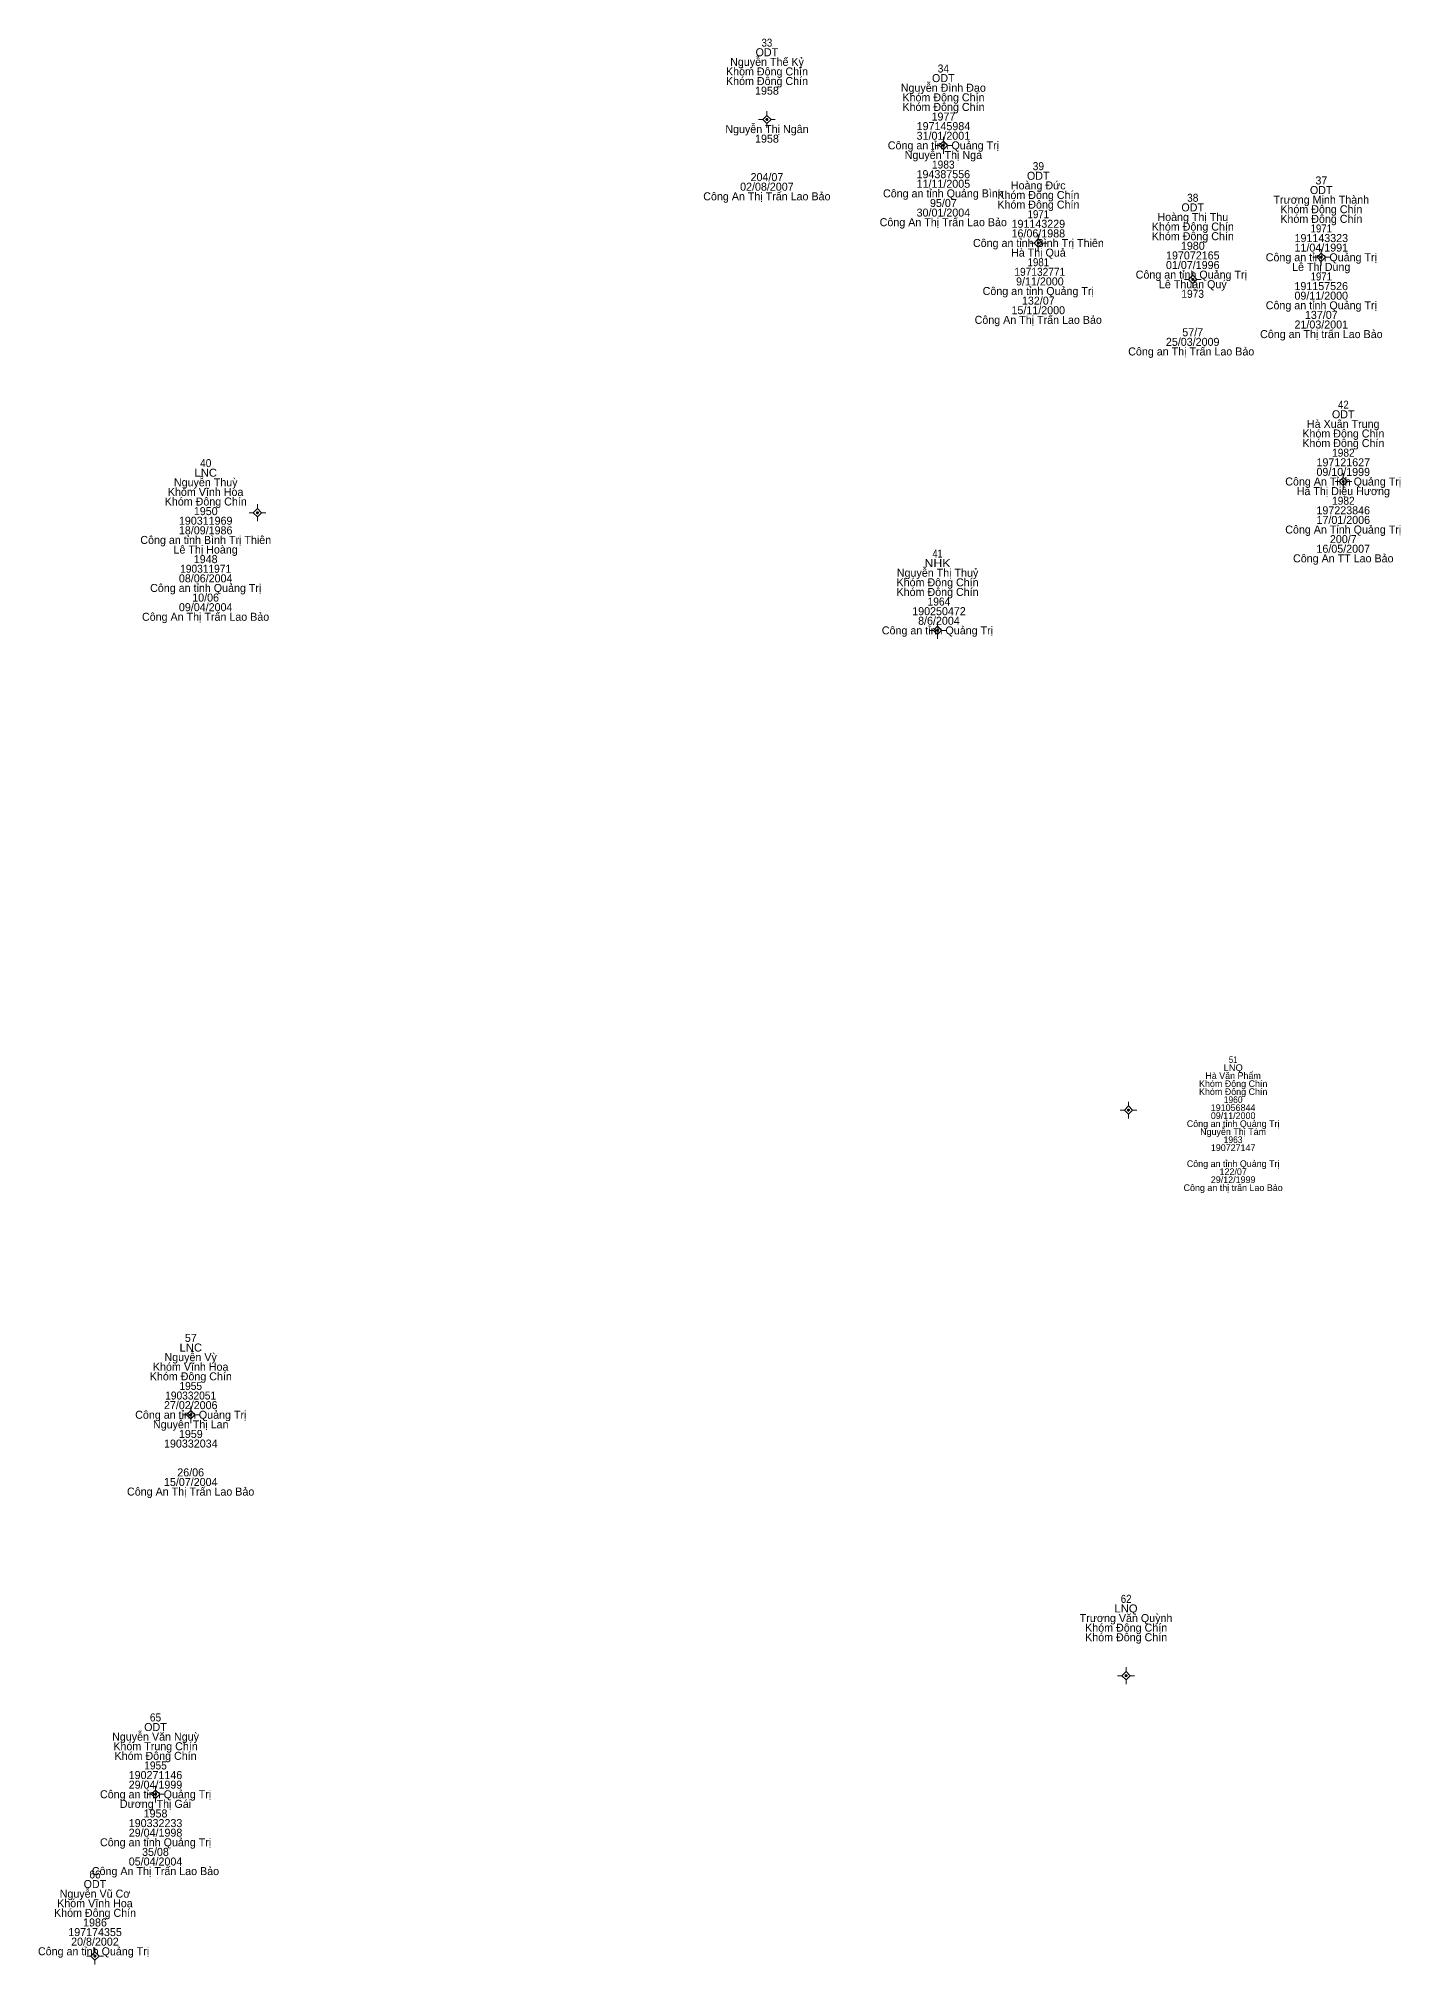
# Model space of a CAD drawing. Header units: metres. Extents: x 537984 to 538490, y 1837401 to 1838049.
# Drawn here: x 538113.1 to 538215.2, y 1837580.9 to 1837725.3 of the extents above; entities that cross this region are included whole.
import ezdxf
from ezdxf.enums import TextEntityAlignment as Align

# ---------------------------------------------------------------- set-up
doc = ezdxf.new("R2010")
doc.units = ezdxf.units.M
doc.header["$LTSCALE"] = 0.24
doc.linetypes.add('MEDIUM_DASHED', pattern=[4.5, 3, -1.5])
doc.layers.add('11', color=7, linetype='MEDIUM_DASHED', lineweight=13)
doc.layers.add('15', color=7, linetype='Continuous')

msp = doc.modelspace()

# ---------------------------------------------------------------- hatches: boundary and pattern name
at = {"layer": '11'}
for points in [[(538167.7749, 1837719.23, 1), (538167.6249, 1837719.23, 1)], [(538181.0049, 1837717.29, 1), (538180.8549, 1837717.29, 1)], [(538188.1249, 1837709.97, 1), (538187.9749, 1837709.97, 1)], [(538209.3449, 1837708.9, 1), (538209.1949, 1837708.9, 1)], [(538199.7049, 1837707.24, 1), (538199.5549, 1837707.24, 1)], [(538210.9949, 1837692.09, 1), (538210.8449, 1837692.09, 1)], [(538129.5649, 1837689.75, 1), (538129.4149, 1837689.75, 1)], [(538180.5649, 1837680.93, 1), (538180.4149, 1837680.93, 1)], [(538194.8849, 1837644.97, 1), (538194.7349, 1837644.97, 1)], [(538124.5649, 1837622.13, 1), (538124.4149, 1837622.13, 1)], [(538194.7049, 1837602.57, 1), (538194.5549, 1837602.57, 1)], [(538121.9249, 1837593.68, 1), (538121.7749, 1837593.68, 1)], [(538117.3849, 1837581.55, 1), (538117.2349, 1837581.55, 1)]]:
    msp.add_hatch(color=256, dxfattribs=at).paths.add_polyline_path(points)

# ---------------------------------------------------------------- linework, layer by layer
for p, q in [((538167.39, 1837719.23), (538167.07, 1837719.23)), ((538167.7, 1837719.86), (538167.7, 1837719.54)), ((538167.7, 1837718.92), (538167.7, 1837718.6)), ((538168.32, 1837719.23), (538168.01, 1837719.23)), ((538180.62, 1837717.29), (538180.31, 1837717.29)), ((538180.93, 1837717.92), (538180.93, 1837717.6)), ((538181.56, 1837717.29), (538181.24, 1837717.29)), ((538180.93, 1837716.98), (538180.93, 1837716.66)), ((538188.05, 1837710.6), (538188.05, 1837710.28)), ((538187.74, 1837709.97), (538187.43, 1837709.97)), ((538188.05, 1837709.66), (538188.05, 1837709.34)), ((538188.68, 1837709.97), (538188.36, 1837709.97)), ((538208.96, 1837708.9), (538208.64, 1837708.9)), ((538209.27, 1837709.52), (538209.27, 1837709.21)), ((538209.9, 1837708.9), (538209.58, 1837708.9)), ((538199.32, 1837707.24), (538199, 1837707.24)), ((538199.63, 1837707.86), (538199.63, 1837707.55)), ((538200.26, 1837707.24), (538199.94, 1837707.24)), ((538209.27, 1837708.59), (538209.27, 1837708.28)), ((538199.63, 1837706.93), (538199.63, 1837706.62)), ((538210.92, 1837692.72), (538210.92, 1837692.4)), ((538210.61, 1837692.09), (538210.3, 1837692.09)), ((538210.92, 1837691.78), (538210.92, 1837691.46)), ((538211.55, 1837692.09), (538211.23, 1837692.09)), ((538129.49, 1837690.38), (538129.49, 1837690.06)), ((538129.18, 1837689.75), (538128.86, 1837689.75)), ((538129.49, 1837689.44), (538129.49, 1837689.12)), ((538130.12, 1837689.75), (538129.8, 1837689.75)), ((538180.49, 1837681.56), (538180.49, 1837681.24)), ((538180.18, 1837680.93), (538179.86, 1837680.93)), ((538180.49, 1837680.62), (538180.49, 1837680.3)), ((538181.12, 1837680.93), (538180.8, 1837680.93)), ((538194.81, 1837645.6), (538194.81, 1837645.28)), ((538194.5, 1837644.97), (538194.19, 1837644.97)), ((538194.81, 1837644.66), (538194.81, 1837644.34)), ((538195.44, 1837644.97), (538195.12, 1837644.97)), ((538124.18, 1837622.13), (538123.86, 1837622.13)), ((538124.49, 1837622.76), (538124.49, 1837622.44)), ((538125.12, 1837622.13), (538124.8, 1837622.13)), ((538124.49, 1837621.82), (538124.49, 1837621.5)), ((538194.32, 1837602.57), (538194, 1837602.57)), ((538194.63, 1837603.2), (538194.63, 1837602.88)), ((538194.63, 1837602.26), (538194.63, 1837601.94)), ((538195.26, 1837602.57), (538194.94, 1837602.57)), ((538121.54, 1837593.68), (538121.22, 1837593.68)), ((538121.85, 1837594.3), (538121.85, 1837593.99)), ((538121.85, 1837593.37), (538121.85, 1837593.06)), ((538122.48, 1837593.68), (538122.16, 1837593.68)), ((538117, 1837581.55), (538116.69, 1837581.55)), ((538117.31, 1837582.18), (538117.31, 1837581.86)), ((538117.94, 1837581.55), (538117.62, 1837581.55)), ((538117.31, 1837581.24), (538117.31, 1837580.92))]:
    msp.add_line(p, q, dxfattribs=at)
for points in [[(538167.7, 1837719.54), (538167.39, 1837719.23), (538167.7, 1837718.92), (538168.01, 1837719.23)], [(538180.93, 1837717.6), (538180.62, 1837717.29), (538180.93, 1837716.98), (538181.24, 1837717.29)], [(538188.05, 1837710.28), (538187.74, 1837709.97), (538188.05, 1837709.66), (538188.36, 1837709.97)], [(538209.27, 1837709.21), (538208.96, 1837708.9), (538209.27, 1837708.59), (538209.58, 1837708.9)], [(538199.63, 1837707.55), (538199.32, 1837707.24), (538199.63, 1837706.93), (538199.94, 1837707.24)], [(538210.92, 1837692.4), (538210.61, 1837692.09), (538210.92, 1837691.78), (538211.23, 1837692.09)], [(538129.49, 1837690.06), (538129.18, 1837689.75), (538129.49, 1837689.44), (538129.8, 1837689.75)], [(538180.49, 1837681.24), (538180.18, 1837680.93), (538180.49, 1837680.62), (538180.8, 1837680.93)], [(538194.81, 1837645.28), (538194.5, 1837644.97), (538194.81, 1837644.66), (538195.12, 1837644.97)], [(538124.49, 1837622.44), (538124.18, 1837622.13), (538124.49, 1837621.82), (538124.8, 1837622.13)], [(538194.63, 1837602.88), (538194.32, 1837602.57), (538194.63, 1837602.26), (538194.94, 1837602.57)], [(538121.85, 1837593.99), (538121.54, 1837593.68), (538121.85, 1837593.37), (538122.16, 1837593.68)], [(538117.31, 1837581.86), (538117, 1837581.55), (538117.31, 1837581.24), (538117.62, 1837581.55)]]:
    msp.add_lwpolyline(points, close=True, dxfattribs=at)
for centre in [(538167.6999, 1837719.23), (538180.9299, 1837717.29), (538188.0499, 1837709.97), (538209.2699, 1837708.9), (538199.6299, 1837707.24), (538210.9199, 1837692.09), (538129.4899, 1837689.75), (538180.4899, 1837680.93), (538194.8099, 1837644.97), (538124.4899, 1837622.13), (538194.6299, 1837602.57), (538121.8499, 1837593.68), (538117.3099, 1837581.55)]:
    msp.add_circle(centre, 0.075, dxfattribs=at)

# ---------------------------------------------------------------- texts
at = {"layer": '15'}
for s, height, p in [('ODT', 0.6, (538167.695, 1837723.97)), ('Khóm Đông Chín', 0.6, (538167.705, 1837722.53)), ('Nguyễn Thế Kỷ', 0.6, (538167.705, 1837723.25)), ('Khóm Đông Chín', 0.6, (538167.705, 1837721.81)), ('1958', 0.6, (538167.7, 1837721.09)), ('Nguyễn Đình Đạo', 0.6, (538180.925, 1837721.31)), ('ODT', 0.6, (538180.925, 1837722.03)), ('Khóm Đông Chín', 0.6, (538180.935, 1837720.59)), ('Khóm Đông Chín', 0.6, (538180.935, 1837719.87)), ('Nguyễn Thị Ngân', 0.6, (538167.7, 1837718.21)), ('197145984', 0.6, (538180.935, 1837718.43)), ('1977', 0.6, (538180.935, 1837719.15)), ('1958', 0.6, (538167.7, 1837717.49)), ('Công an tỉnh Quảng Trị', 0.6, (538180.935, 1837716.99)), ('31/01/2001', 0.6, (538180.93, 1837717.71)), ('Nguyễn Thị Nga', 0.6, (538180.93, 1837716.27)), ('02/08/2007', 0.6, (538167.695, 1837713.89)), ('204/07', 0.6, (538167.7, 1837714.61)), ('194387556', 0.6, (538180.925, 1837714.83)), ('11/11/2005', 0.6, (538180.93, 1837714.11)), ('Hoàng Đức', 0.6, (538188.045, 1837713.99)), ('ODT', 0.6, (538188.045, 1837714.71)), ('37', 0.6, (538209.275, 1837714.36)), ('Công An Thị Trấn Lao Bảo', 0.6, (538167.695, 1837713.17)), ('Công an tỉnh Quảng Bình', 0.6, (538180.93, 1837713.39)), ('95/07', 0.6, (538180.93, 1837712.67)), ('Khóm Đông Chín', 0.6, (538188.055, 1837713.27)), ('Khóm Đông Chín', 0.6, (538188.055, 1837712.55)), ('ODT', 0.6, (538199.625, 1837712.34)), ('Trương Minh Thành', 0.6, (538209.27, 1837712.92)), ('ODT', 0.6, (538209.265, 1837713.64)), ('Công An Thị Trấn Lao Bảo', 0.6, (538180.925, 1837711.23)), ('30/01/2004', 0.6, (538180.93, 1837711.95)), ('191143229', 0.6, (538188.05, 1837711.11)), ('Khóm Đông Chín', 0.6, (538199.635, 1837710.9)), ('Hoàng Thị Thu', 0.6, (538199.635, 1837711.62)), ('Khóm Đông Chín', 0.6, (538209.275, 1837712.2)), ('Khóm Đông Chín', 0.6, (538209.275, 1837711.48)), ('Công an tỉnh Bình Trị Thiên', 0.6, (538188.055, 1837709.67)), ('16/06/1988', 0.6, (538188.05, 1837710.39)), ('Khóm Đông Chín', 0.6, (538199.635, 1837710.18)), ('1980', 0.6, (538199.635, 1837709.46)), ('191143323', 0.6, (538209.27, 1837710.04)), ('Hà Thị Quả', 0.6, (538188.055, 1837708.95)), ('01/07/1996', 0.6, (538199.63, 1837708.02)), ('197072165', 0.6, (538199.635, 1837708.74)), ('Công an tỉnh Quảng Trị', 0.6, (538209.275, 1837708.6)), ('11/04/1991', 0.6, (538209.27, 1837709.32)), (' 9/11/2000', 0.6, (538188.055, 1837706.79)), ('Công an tỉnh Quảng Trị ', 0.6, (538199.635, 1837707.3)), ('Lê Thuận Quý', 0.6, (538199.635, 1837706.58)), ('Lê Thị Dung', 0.6, (538209.265, 1837707.88)), (' Công an tỉnh Quảng Trị ', 0.6, (538188.045, 1837706.07)), ('132/07', 0.6, (538188.05, 1837705.35)), ('09/11/2000', 0.6, (538209.265, 1837705.72)), ('191157526', 0.6, (538209.265, 1837706.44)), ('Công An Thị Trấn Lao Bảo', 0.6, (538188.045, 1837703.91)), ('15/11/2000', 0.6, (538188.045, 1837704.63)), ('Công an tỉnh Quảng Trị', 0.6, (538209.275, 1837705)), ('137/07', 0.6, (538209.27, 1837704.28)), ('25/03/2009', 0.6, (538199.625, 1837702.26)), ('57/7', 0.6, (538199.63, 1837702.98)), ('Công an Thị trấn Lao Bảo', 0.6, (538209.275, 1837702.84)), ('21/03/2001', 0.6, (538209.27, 1837703.56)), ('Công an Thị Trấn Lao Bảo ', 0.6, (538199.63, 1837701.54)), ('ODT', 0.6, (538210.915, 1837696.83)), ('Khóm Đông Chín', 0.6, (538210.925, 1837695.39)), ('Hà Xuân Trung', 0.6, (538210.915, 1837696.11)), ('Khóm Đông Chín', 0.6, (538210.925, 1837694.67)), ('09/10/1999', 0.6, (538210.915, 1837692.51)), ('197121627', 0.6, (538210.92, 1837693.23)), ('Khóm Vĩnh Hoa', 0.6, (538125.605, 1837691.01)), ('Nguyễn Thuỳ', 0.6, (538125.615, 1837691.73)), ('Công An Tỉnh Quảng Trị', 0.6, (538210.915, 1837691.79)), ('Hà Thị Diệu Hương', 0.6, (538210.92, 1837691.07)), ('Khóm Đông Chín', 0.6, (538125.615, 1837690.29)), ('1950', 0.6, (538125.615, 1837689.57)), ('197223846', 0.6, (538210.915, 1837689.63)), ('190311969', 0.6, (538125.61, 1837688.85)), ('18/09/1986', 0.6, (538125.61, 1837688.13)), ('Công An Tỉnh Quảng Trị', 0.6, (538210.915, 1837688.19)), ('17/01/2006', 0.6, (538210.92, 1837688.91)), ('Công an tỉnh Bình Trị Thiên', 0.6, (538125.615, 1837687.41)), ('Lê Thị Hoàng', 0.6, (538125.605, 1837686.69)), ('16/05/2007', 0.6, (538210.915, 1837686.75)), ('200/7', 0.6, (538210.92, 1837687.47)), ('1948', 0.6, (538125.61, 1837685.97)), ('Nguyễn Thị Thuỷ', 0.6, (538180.495, 1837684.95)), ('Công An TT Lao Bảo', 0.6, (538210.92, 1837686.03)), ('Công an tỉnh Quảng Trị', 0.6, (538125.615, 1837683.81)), ('08/06/2004', 0.6, (538125.61, 1837684.53)), ('Khóm Đông Chín', 0.6, (538180.495, 1837684.23)), ('Khóm Đông Chín', 0.6, (538180.495, 1837683.51)), ('09/04/2004', 0.6, (538125.61, 1837682.37)), ('10/06', 0.6, (538125.605, 1837683.09)), (' 190250472', 0.6, (538180.49, 1837682.07)), ('Công An Thị Trấn Lao Bảo', 0.6, (538125.605, 1837681.65)), (' Công an tỉnh Quảng Trị ', 0.6, (538180.485, 1837680.63)), (' 8/6/2004', 0.6, (538180.485, 1837681.35)), ('Khóm Đông Chín', 0.5, (538202.665, 1837646.7)), ('Khóm Đông Chín', 0.5, (538202.665, 1837646.1)), ('Hà Văn Phẩm', 0.5, (538202.655, 1837647.3)), ('191056844', 0.5, (538202.655, 1837644.9)), ('Công an tỉnh Quảng Trị', 0.5, (538202.66, 1837643.7)), ('Nguyễn Thị Tám', 0.5, (538202.655, 1837643.1)), ('09/11/2000', 0.5, (538202.66, 1837644.3)), ('190727147', 0.5, (538202.66, 1837641.9)), ('Công an tỉnh Quảng Trị', 0.5, (538202.66, 1837640.7)), ('Công an thị trấn Lao Bảo', 0.5, (538202.66, 1837638.9)), ('29/12/1999', 0.5, (538202.66, 1837639.5)), ('122/07', 0.5, (538202.665, 1837640.1)), ('57', 0.6, (538124.495, 1837627.59)), ('Nguyễn Vỳ', 0.6, (538124.485, 1837626.15)), ('Khóm Đông Chín', 0.6, (538124.495, 1837624.71)), ('Khóm Vĩnh Hoa', 0.6, (538124.485, 1837625.43)), ('Công an tỉnh Quảng Trị', 0.6, (538124.495, 1837621.83)), ('27/02/2006', 0.6, (538124.49, 1837622.55)), ('Nguyễn Thị Lan', 0.6, (538124.49, 1837621.11)), ('1959', 0.6, (538124.495, 1837620.39)), ('190332034', 0.6, (538124.495, 1837619.67)), ('26/06', 0.6, (538124.485, 1837617.51)), ('Công An Thị Trấn Lao Bảo', 0.6, (538124.485, 1837616.07)), ('15/07/2004', 0.6, (538124.49, 1837616.79)), ('Trương Văn Quỳnh', 0.6, (538194.63, 1837606.59)), ('Khóm Đông Chín', 0.6, (538194.635, 1837605.87)), ('Khóm Đông Chín', 0.6, (538194.635, 1837605.15)), ('ODT', 0.6, (538121.845, 1837598.42)), ('Nguyễn Văn Nguỳ', 0.6, (538121.85, 1837597.7)), ('Khóm Trung Chín', 0.6, (538121.85, 1837596.98)), ('Khóm Đông Chín', 0.6, (538121.855, 1837596.26)), ('29/04/1999', 0.6, (538121.845, 1837594.1)), ('190271146', 0.6, (538121.845, 1837594.82)), ('Công an tỉnh Quảng Trị', 0.6, (538121.855, 1837593.38)), ('Dương Thị Gái', 0.6, (538121.845, 1837592.66)), ('190332233', 0.6, (538121.85, 1837591.22)), ('1958', 0.6, (538121.85, 1837591.94)), ('Công an tỉnh Quảng Trị', 0.6, (538121.855, 1837589.78)), ('29/04/1998', 0.6, (538121.85, 1837590.5)), ('05/04/2004', 0.6, (538121.85, 1837588.34)), ('35/08', 0.6, (538121.845, 1837589.06)), ('Công An Thị Trấn Lao Bảo', 0.6, (538121.845, 1837587.62)), ('Nguyễn Vũ Cơ', 0.6, (538117.31, 1837585.93)), ('ODT', 0.6, (538117.305, 1837586.65)), ('Khóm Đông Chín', 0.6, (538117.315, 1837584.49)), ('Khóm Vĩnh Hoa', 0.6, (538117.305, 1837585.21)), ('197174355', 0.6, (538117.315, 1837583.05)), ('1986', 0.6, (538117.31, 1837583.77)), ('Công an tỉnh Quảng Trị ', 0.6, (538117.315, 1837581.61)), ('20/8/2002', 0.6, (538117.305, 1837582.33))]:
    msp.add_text(s, height=height, dxfattribs=at).set_placement(p, align=Align.CENTER)
for s, height, width, p in [('33', 0.6, 0.9, (538167.695, 1837724.69)), ('34', 0.6, 0.95, (538180.93, 1837722.75)), ('1983', 0.6, 0.95, (538180.925, 1837715.55)), ('39', 0.6, 0.95, (538188.055, 1837715.43)), ('38', 0.6, 0.95, (538199.63, 1837713.06)), ('1971', 0.6, 0.9, (538188.05, 1837711.83)), ('1971', 0.6, 0.9, (538209.27, 1837710.76)), ('1981', 0.6, 0.9, (538188.05, 1837708.23)), (' 197132771', 0.6, 0.95, (538188.055, 1837707.51)), ('1971', 0.6, 0.9, (538209.27, 1837707.16)), ('1973', 0.6, 0.95, (538199.625, 1837705.86)), ('42', 0.6, 0.9, (538210.925, 1837697.55)), ('1982', 0.6, 0.95, (538210.925, 1837693.95)), ('LNC', 0.6, 1.05, (538125.615, 1837692.45)), ('40', 0.6, 0.95, (538125.615, 1837693.17)), ('1982', 0.6, 0.95, (538210.925, 1837690.35)), ('41', 0.6, 0.85, (538180.49, 1837686.39)), ('190311971', 0.6, 0.95, (538125.605, 1837685.25)), ('NHK', 0.6, 1.15, (538180.49, 1837685.67)), (' 1964', 0.6, 0.95, (538180.49, 1837682.79)), ('LNQ', 0.5, 1.05, (538202.665, 1837647.9)), ('51', 0.5, 0.85, (538202.66, 1837648.5)), ('1960', 0.5, 0.95, (538202.66, 1837645.5)), ('1963', 0.5, 0.95, (538202.655, 1837642.5)), ('LNC', 0.6, 1.05, (538124.495, 1837626.87)), ('190332051', 0.6, 0.95, (538124.485, 1837623.27)), ('1955', 0.6, 0.95, (538124.49, 1837623.99)), ('LNQ', 0.6, 1.05, (538194.625, 1837607.31)), ('62', 0.6, 0.9, (538194.635, 1837608.03)), ('65', 0.6, 0.95, (538121.85, 1837599.14)), ('1955', 0.6, 0.95, (538121.85, 1837595.54)), ('66', 0.6, 0.95, (538117.31, 1837587.37))]:
    msp.add_text(s, height=height, dxfattribs=dict(at, width=width)).set_placement(p, align=Align.CENTER)

doc.saveas('drawing.dxf')
